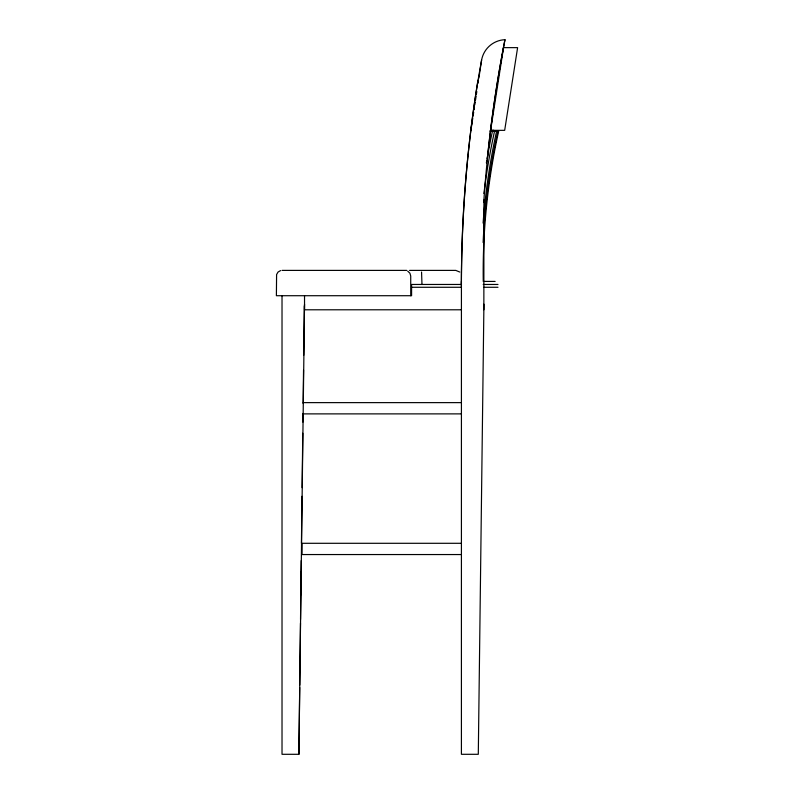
<?xml version="1.0" encoding="UTF-8"?>
<svg xmlns="http://www.w3.org/2000/svg" width="794" height="794" viewBox="0 0 794 794"><rect width="100%" height="100%" fill="white"/><g stroke="black" fill="none" stroke-linecap="round" stroke-linejoin="round"><path stroke-width="1.19" d="M300.857 594.756L301.105 571.74M282.019 295.715L282.019 754.3L298.901 754.3L299.705 687.515M299.735 685.043L300.479 623.201M300.529 619.489L301.234 560.614M301.442 543.294L302.008 496.3M302.117 487.645L302.772 433.226M302.901 422.09L303.01 413.436M303.129 403.541L303.536 370.143M303.715 355.305L304.31 305.829M298.901 754.3L304.529 304.162M483.923 304.162L478.296 754.3L461.413 754.3L461.423 281.423M483.725 202.42C487.417 147.793 494.513 93.434 504.974 39.7A24.763 24.763 0 0 0 481.601 60.046C467.994 134.027 461.632 209.269 461.374 284.46L461.413 287.279L411.59 287.279M470.911 130.345L472.023 123.08M472.39 120.648L472.758 118.227M473.125 115.805L473.681 112.172M474.048 109.741L474.415 107.319M474.782 104.897L475.149 102.476M475.527 100.044L476.072 96.411M476.44 93.99L476.817 91.558M478.107 83.072L478.474 80.651M478.842 78.229L481.601 60.046M280.57 270.585L278.049 272.044L276.59 274.565L276.391 295.715L411.59 295.715L411.59 284.46L461.413 284.46A1265.031 1265.031 0 0 1 477.988 80.095M490.226 131.496L492.389 131.496A645.73 628.362 -90 0 0 487.129 158.453M490.226 130.583L496.548 131.496A645.73 638.763 -90 0 0 483.099 223.094M492.498 130.345L498.612 131.496A645.73 644.867 -90 0 0 483.258 281.423L495.128 281.423M282.019 270.397L406.727 270.397M409.555 270.397L455.786 270.397L459.766 272.044M483.199 284.46L497.987 284.46M483.923 287.279L497.987 287.279M461.413 309.789L304.529 309.789L304.529 295.715M483.854 309.789L483.923 200.009M303.288 402.627L461.413 402.627M303.288 413.882L461.413 413.882M461.413 543.294L302.057 543.294L302.057 554.549L461.413 554.549M493.223 130.345L498.612 131.496M491.218 130.345L496.548 131.496M490.285 131.04L492.389 131.496M407.729 271.151L409.922 273.215L410.726 276.024L410.726 295.715M421.554 272.044L421.981 284.46M487.059 161.5A1265.031 1265.031 0 0 1 504.974 39.7M483.129 242.498A645.73 644.867 -90 0 1 497.878 131.496M483.933 193.508A645.73 638.763 90 0 1 494.483 131.496M486.365 162.959A645.73 628.362 -90 0 1 486.742 160.706M503.535 47.64L490.613 130.345L504.676 130.345L517.609 47.64L503.535 47.64"/></g></svg>
